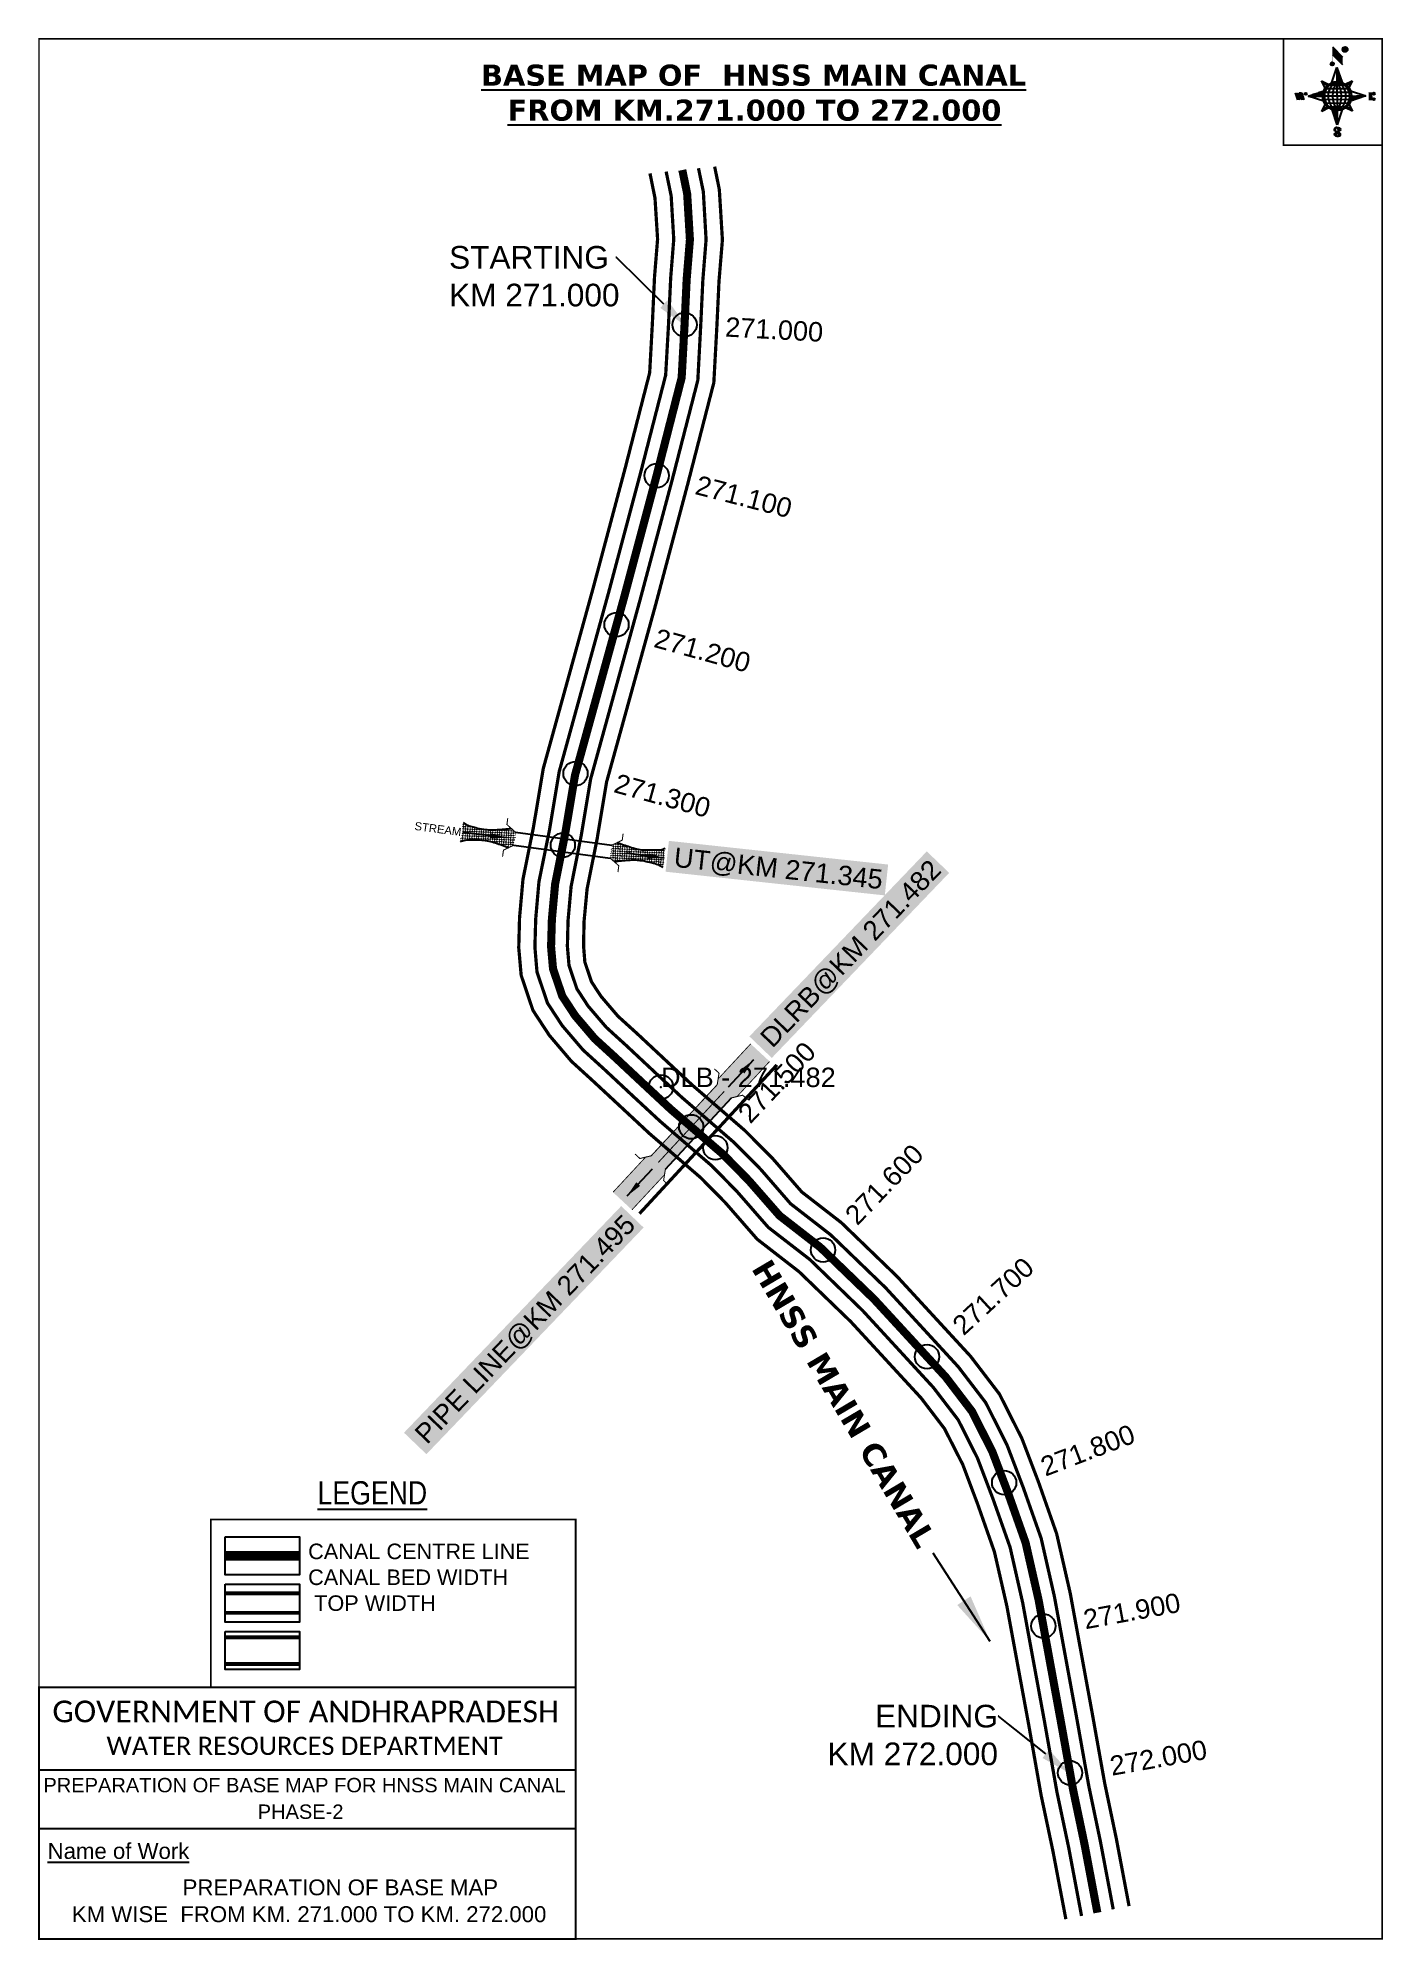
# Model space of a CAD drawing. Header units: inches. Extents: x 763837 to 764669, y 1597883 to 1599060.
import ezdxf
from ezdxf import colors
from ezdxf.entities.mleader import LeaderData, LeaderLine
from ezdxf.enums import TextEntityAlignment as Align
from ezdxf.math import Vec2, Vec3

# ---------------------------------------------------------------- set-up
doc = ezdxf.new("R2010")
doc.units = ezdxf.units.IN
doc.header["$LTSCALE"] = 15
doc.header["$MEASUREMENT"] = 0
doc.header["$PDMODE"] = 32
doc.header["$PDSIZE"] = 15
doc.linetypes.add('ACAD_ISO02W100', pattern=[15, 12, -3])
doc.linetypes.add('HIDDEN2', pattern=[0.1875, 0.125, -0.0625])
for name, color, linetype in [('AQUADUCT', 1, 'Continuous'), ('bord', 1, 'Continuous'), ('CANAL1', 7, 'Continuous'), ('CSMark', 72, 'Continuous'), ('DCBMS', 232, 'Continuous'), ('PAGE', 7, 'Continuous'), ('STRUCTURE', 5, 'Continuous'), ('TEXT', 6, 'Continuous')]:
    doc.layers.add(name, color=color, linetype=linetype)
doc.styles.add('ARIALN', font='ARIALN.TTF')
doc.styles.get("Standard").update_dxf_attribs({"font": 'arial.ttf'})
doc.dimstyles.get("Standard").update_dxf_attribs({"dimtxt": 20, "dimasz": 0.18, "dimexe": 0.18, "dimexo": 0.0625, "dimgap": 0.09, "dimtad": 0, "dimtih": 1, "dimtoh": 1, "dimdec": 4, "dimzin": 0, "dimdsep": 46, "dimtxsty": 'Standard', "dimcen": 0.09, "dimadec": 0, "dimazin": 0, "dimtfac": 1, "dimtdec": 4, "dimtofl": 0, "dimtmove": 0, "dimatfit": 3, "dimfxl": 1, "dimtolj": 1, "dimtzin": 0, "dimarcsym": 0})
pattern_1 = [(267.297113149, (-8720374.938, 50637915.138), (10.5367255337, -0.497431438), [])]
pattern_2 = [(357.297113149, (-8720374.938, 50637915.138), (0.497431438, 10.5367255337), [])]

# ---------------------------------------------------------------- blocks, each defined once
blk = doc.blocks.new('*X26')
at = {"color": 0, "linetype": 'Continuous'}
for p, q in [((6321.6, 240.5), (6322.3, 241.2)), ((6321.6, 240.3), (6322.3, 241)), ((6321.6, 240.1), (6322.3, 240.8)), ((6321.6, 239.9), (6322.4, 240.7)), ((6321.6, 239.8), (6322.4, 240.6)), ((6321.6, 239.6), (6322.5, 240.5)), ((6321.6, 239.4), (6322.5, 240.3)), ((6321.6, 239.2), (6322.6, 240.2)), ((6321.7, 239.1), (6322.6, 240.1)), ((6321.8, 240.8), (6322.4, 241.4)), ((6321.8, 239), (6322.7, 240)), ((6321.8, 239), (6322.8, 239.9)), ((6321.9, 238.9), (6322.9, 239.8)), ((6322, 238.8), (6323, 239.7)), ((6322.1, 241.3), (6322.4, 241.6)), ((6322.1, 238.7), (6323.1, 239.6)), ((6322.2, 238.6), (6323.1, 239.6)), ((6322.3, 238.5), (6323.2, 239.5)), ((6322.4, 238.5), (6323.3, 239.4)), ((6322.5, 238.4), (6323.4, 239.3)), ((6322.7, 238.4), (6323.6, 239.3)), ((6322.8, 238.3), (6323.7, 239.2)), ((6322.9, 238.3), (6323.8, 239.1)), ((6323.1, 238.2), (6323.9, 239.1)), ((6323.2, 238.2), (6324, 239)), ((6323.3, 238.2), (6324.2, 239)), ((6323.5, 238.1), (6324.3, 238.9)), ((6323.7, 238.1), (6324.4, 238.9)), ((6323.8, 238.1), (6324.6, 238.8)), ((6324.1, 238.2), (6324.7, 238.8)), ((6324.3, 238.3), (6324.9, 238.8)), ((6324.6, 238.3), (6325.1, 238.8)), ((6324.8, 238.4), (6325.2, 238.8)), ((6325.1, 238.5), (6325.4, 238.8)), ((6325.4, 238.6), (6325.6, 238.8))]:
    blk.add_line(p, q, dxfattribs=at)
blk = doc.blocks.new('*X25')
at = {"color": 0, "linetype": 'Continuous'}
for p, q in [((6324.4, 240.3), (6324.5, 240.4)), ((6324.6, 240.3), (6324.8, 240.5)), ((6324.7, 240.2), (6325, 240.5)), ((6324.8, 240.2), (6325.2, 240.6)), ((6325, 240.1), (6325.5, 240.6)), ((6325.1, 240.1), (6325.6, 240.6)), ((6325.2, 240), (6325.8, 240.6)), ((6325.3, 240), (6326, 240.6)), ((6325.4, 239.9), (6326.1, 240.6)), ((6325.5, 239.8), (6326.2, 240.5)), ((6325.6, 239.8), (6326.3, 240.5)), ((6325.7, 239.7), (6326.5, 240.4)), ((6325.9, 239.6), (6326.6, 240.3)), ((6326, 239.5), (6326.7, 240.3)), ((6326, 239.4), (6326.8, 240.2)), ((6326.1, 239.3), (6327, 240.2)), ((6326.2, 239.3), (6327.1, 240.1)), ((6326.3, 239.2), (6327.1, 240)), ((6326.4, 239.1), (6327.2, 239.9)), ((6326.5, 239), (6327.3, 239.8)), ((6326.5, 238.9), (6327.4, 239.7)), ((6326.6, 238.8), (6327.5, 239.6)), ((6326.7, 238.7), (6327.5, 239.5)), ((6326.8, 238.6), (6327.6, 239.4)), ((6326.8, 238.5), (6327.7, 239.3)), ((6326.8, 236.5), (6327.4, 237)), ((6326.9, 238.3), (6327.8, 239.2)), ((6326.9, 238.2), (6327.9, 239.1)), ((6326.9, 236.8), (6327.6, 237.4)), ((6327, 238.1), (6327.8, 239)), ((6327, 237.9), (6327.8, 238.8)), ((6327, 237.8), (6327.8, 238.6)), ((6327, 237.6), (6327.8, 238.4)), ((6327, 237.4), (6327.8, 238.2)), ((6327, 237.3), (6327.8, 238)), ((6327, 237.1), (6327.8, 237.9))]:
    blk.add_line(p, q, dxfattribs=at)
blk = doc.blocks.new('H')
at = {"layer": 'bord', "extrusion": (0.000427885, 0.004792, 0.999988)}
h = blk.add_hatch(dxfattribs=at)
h.set_pattern_fill('LINE', color=8, scale=84.387686, angle=-2.7029, style=0)
h.set_pattern_definition(pattern_2)
h.paths.add_polyline_path([(-492, 786, -0.090992), (-448, 775), (-486, 912)])
h = blk.add_hatch(dxfattribs=at)
h.set_pattern_fill('LINE', color=8, scale=84.387686, angle=-92.7029, style=0)
h.set_pattern_definition(pattern_1)
h.paths.add_polyline_path([(-625, 665, -0.090992), (-615, 710), (-751, 671)])
h = blk.add_hatch(dxfattribs=at)
h.set_pattern_fill('LINE', color=8, scale=84.387686, angle=-2.7029, style=0)
h.set_pattern_definition(pattern_2)
h.paths.add_polyline_path([(-504, 533, -0.090992), (-549, 543), (-510, 406)])
h = blk.add_hatch(dxfattribs=at)
h.set_pattern_fill('LINE', color=8, scale=84.387686, angle=-92.7029, style=0)
h.set_pattern_definition(pattern_1)
h.paths.add_polyline_path([(-246, 647), (-372, 653, -0.090992), (-382, 609)])
for p, q in [((-519, 1020, -1217), (-435, 927, -1216)), ((-516, 1087, -1217), (-432, 994, -1217)), ((-538, 774, -1216), (-487, 906, -1216)), ((-487, 906, -1216), (-493, 780, -1216)), ((-487, 906, -1216), (-448, 769, -1216)), ((-865, 701, -1215), (-847, 638, -1215)), ((-847, 700, -1215), (-829, 637, -1215)), ((-829, 699, -1215), (-811, 636, -1215)), ((-829, 699, -1215), (-811, 698, -1215)), ((-811, 698, -1215), (-794, 635, -1215)), ((-752, 665, -1215), (-615, 704, -1215)), ((-627, 794, -1216), (-567, 760, -1216)), ((-627, 794, -1216), (-584, 747, -1215)), ((-599, 731, -1215), (-627, 794, -1216)), ((-421, 753, -1216), (-359, 781, -1216)), ((-359, 781, -1216), (-405, 739, -1216)), ((-359, 781, -1216), (-392, 721, -1215)), ((-379, 693, -1215), (-246, 641, -1215)), ((-213, 669, -1215), (-217, 601, -1215)), ((-752, 665, -1215), (-625, 659, -1215)), ((-619, 614, -1215), (-752, 665, -1215)), ((-639, 526, -1214), (-606, 585, -1215)), ((-639, 526, -1214), (-593, 568, -1215)), ((-577, 553, -1215), (-639, 526, -1214)), ((-511, 400, -1214), (-549, 537, -1214)), ((-460, 533, -1215), (-511, 400, -1214)), ((-505, 527, -1214), (-511, 400, -1214)), ((-371, 513, -1214), (-431, 546, -1215)), ((-371, 513, -1214), (-414, 560, -1215)), ((-399, 576, -1215), (-371, 513, -1214)), ((-246, 641, -1215), (-383, 603, -1215)), ((-373, 647, -1215), (-246, 641, -1215)), ((-197, 600, -1215), (-194, 668, -1215))]:
    blk.add_line(p, q, dxfattribs=at)
at = {"layer": 'bord', "color": 8, "linetype": 'ByBlock', "extrusion": (0.000427885, 0.004792, 0.999988)}
for p, q in [((-375, 679, -1215), (-620, 691, -1215)), ((-386, 711, -1215), (-605, 722, -1215)), ((-411, 744, -1216), (-578, 752, -1216)), ((-493, 780, -1216), (-505, 527, -1214)), ((-373, 647, -1215), (-625, 659, -1215)), ((-378, 616, -1215), (-623, 628, -1215)), ((-392, 585, -1215), (-611, 595, -1215)), ((-420, 555, -1215), (-587, 562, -1215))]:
    blk.add_line(p, q, dxfattribs=at)
at = {"layer": 'bord', "extrusion": (0.000427885, 0.004792, 0.999988), "elevation": -1212}
for points, const_width in [([(-522, 960), (-516, 1093)], 1.61), ([(-434, 933), (-428, 1066)], 1.61), ([(-870, 707), (-846, 706)], 0.642), ([(-829, 643), (-821, 678)], 0.642), ([(-793, 641), (-782, 694)], 0.642), ([(-223, 676), (-174, 673)], 0.706), ([(-829, 643), (-855, 644)], 0.642), ([(-811, 642), (-784, 641)], 0.642), ([(-177, 605), (-226, 607)], 0.706), ([(-195, 645), (-185, 644)], 0.706)]:
    blk.add_lwpolyline(points, dxfattribs=dict(at, const_width=const_width))
for points, const_width in [([(-414, 1073, 1), (-398, 1058, 1)], 22.3), ([(-530, 950, 1), (-520, 939, 1)], 14.8), ([(-776, 697, 1), (-769, 690, 1)], 8.9), ([(-180, 618, 1), (-173, 611, 1)], 9.79), ([(-178, 667, 1), (-171, 660, 1)], 9.79), ([(-490, 362, 1), (-498, 369, 1)], 11.1), ([(-525, 322, 1), (-533, 329, 1)], 11.1)]:
    blk.add_lwpolyline(points, format="xyb", close=True, dxfattribs=dict(at, const_width=const_width))
for points in [[(-537, 317), (-531, 310), (-520, 307), (-505, 307), (-494, 310), (-486, 318), (-487, 326), (-491, 333), (-494, 336), (-503, 341), (-522, 347), (-530, 352), (-534, 355), (-537, 363), (-537, 373), (-530, 381), (-520, 384), (-504, 384), (-493, 380), (-487, 373)], [(-522, 348), (-526, 354), (-528, 361), (-528, 371), (-526, 375), (-521, 381), (-515, 384)], [(-505, 307), (-499, 312), (-497, 319), (-497, 327), (-501, 335), (-509, 343)]]:
    blk.add_lwpolyline(points, dxfattribs=at)
at = {"layer": 'bord', "extrusion": (0.000427885, 0.004792, 0.999988)}
for centre, radius in [((-406, 1065, -1212), 22.3), ((-525, 944, -1212), 14.8), ((-773, 694, -1212), 8.9), ((-498, 659, -1212), 127), ((-177, 615, -1212), 9.79), ((-174, 663, -1212), 9.79), ((-494, 365, -1212), 11.1), ((-529, 325, -1212), 11.1)]:
    blk.add_circle(centre, radius, dxfattribs=at)
at = {"layer": 'bord', "color": 8, "linetype": 'ByBlock', "extrusion": (0.000427885, 0.004792, 0.999988)}
for centre, radius, start, end in [((-482, 658, -1212), 128, 94.9254, 259.6691), ((-437, 656, -1212), 141, 113.2864, 241.308), ((-316, 651, -1212), 222, 142.5892, 212.0053), ((-560, 662, -1212), 141, 293.2864, 61.308), ((-681, 668, -1212), 222, 322.5892, 32.0053), ((-515, 660, -1212), 128, 274.9254, 79.6691)]:
    blk.add_arc(centre, radius, start, end, dxfattribs=at)
at = {"layer": 'bord', "extrusion": (0.000427885, 0.004792, 0.999988)}
for points in [[(-516, 1093, -1212), (-431, 1000, -1212), (-519, 1026, -1212), (-434, 933, -1212)], [(-864, 707, -1212), (-846, 706, -1212), (-846, 644, -1212), (-829, 643, -1212)], [(-829, 705, -1212), (-811, 704, -1212), (-811, 642, -1212), (-793, 641, -1212)], [(-193, 674, -1212), (-197, 606, -1212), (-213, 675, -1212), (-216, 607, -1212)]]:
    blk.add_solid(points, dxfattribs=at)
at = {"layer": 'bord', "extrusion": (0.000427885, 0.004792, 0.999988), "xscale": 7.977342409717546, "yscale": 7.977342408231451, "zscale": 7.977342408476333, "rotation": 138.0840426661453}
for name, p in [('*X25', (38301, -31929, -1212)), ('*X26', (38314, -31951, -1212))]:
    blk.add_blockref(name, p, dxfattribs=at)
blk = doc.blocks.new('DLB')
at = {"layer": 'STRUCTURE'}
h = blk.add_hatch(dxfattribs=at)
h.set_pattern_fill('DOTS', color=6, scale=20, angle=320.37224793, style=0)
h.paths.add_polyline_path([(769699.5, 1706950), (769699.5, 1706934), (769729.1, 1706934), (769732.1, 1706936), (769792.1, 1706936), (769795.1, 1706934), (769824.7, 1706934), (769824.7, 1706950), (769795.1, 1706950), (769792.1, 1706948), (769732.1, 1706948), (769729.1, 1706950)])
at = {"layer": 'STRUCTURE', "color": 6, "linetype": 'ACAD_ISO02W100', "ltscale": 0.5, "const_width": 0.5}
for points in [[(769699.5, 1706950), (769729.1, 1706950)], [(769795.1, 1706950), (769824.7, 1706950)], [(769699.5, 1706934), (769729.1, 1706934)], [(769795.1, 1706934), (769824.7, 1706934)]]:
    blk.add_lwpolyline(points, dxfattribs=at)
at = {"layer": 'STRUCTURE', "color": 6, "const_width": 0.628}
for points in [[(769726.1, 1706956), (769726.1, 1706952), (769732.1, 1706948), (769792.1, 1706948), (769798.1, 1706952), (769798.1, 1706956)], [(769732.1, 1706942), (769792.1, 1706942)], [(769726.1, 1706928), (769726.1, 1706932), (769732.1, 1706936), (769792.1, 1706936), (769798.1, 1706932), (769798.1, 1706928)]]:
    blk.add_lwpolyline(points, dxfattribs=at)
at = {"layer": 'STRUCTURE', "color": 6}
blk.add_lwpolyline([(769732.1, 1706936), (769792.1, 1706936)], dxfattribs=at)
blk.add_lwpolyline([(769732.1, 1706936), (769792.1, 1706936)], dxfattribs=at)
at = {"layer": 'STRUCTURE', "color": 0}
blk.add_circle((769762.1, 1706942), 1.8, dxfattribs=at)
for points in [[(769703.8, 1706942), (769726.7, 1706942)], [(769818.6, 1706942), (769795.7, 1706942)]]:
    blk.add_leader(points, dimstyle='Standard', override={"dimasz": 10, "dimgap": 0.09, "dimtad": 0}, dxfattribs=at)
blk = doc.blocks.new('UT')
at = {"layer": 'STRUCTURE'}
h = blk.add_hatch(dxfattribs=at)
h.set_pattern_fill('DASH', color=150, scale=8, angle=-39.6278, style=0)
h.set_pattern_definition([(320.372247933, (-4370.464, -6260.8811), (1.40800153113, 0.132407282), [1, -1])])
h.paths.add_polyline_path([(765163, 1700681.9), (765165.6, 1700680.6), (765167.2, 1700680.3), (765169.1, 1700680), (765172.4, 1700679.6), (765176.4, 1700679.3), (765179.5, 1700679.5), (765183.1, 1700679.9), (765187.7, 1700680.9), (765188.9, 1700681.2), (765193.1, 1700682.2), (765196.1, 1700680.2), (765196.1, 1700672.2), (765193.1, 1700670.2), (765190.5, 1700670.8), (765188.1, 1700671.3), (765185.5, 1700671.8), (765183.6, 1700672.1), (765181, 1700672.5), (765180.3, 1700672.5), (765178.5, 1700672.6), (765176.7, 1700672.6), (765174.6, 1700672.5), (765172.5, 1700672.3), (765170.4, 1700672), (765168.5, 1700671.7), (765166.1, 1700671.2), (765165, 1700670.8), (765163, 1700669.7)])
h.paths.add_polyline_path([(765259.1, 1700682.2), (765256.1, 1700680.2), (765256.1, 1700672.2), (765259.1, 1700670.2), (765261.9, 1700671), (765264.4, 1700671.6), (765266.4, 1700672), (765269.1, 1700672.5), (765272.7, 1700673), (765276.1, 1700673.1), (765278.6, 1700672.9), (765281.2, 1700672.7), (765283.9, 1700672.3), (765286.4, 1700671.9), (765288, 1700671.3), (765289.2, 1700670.6), (765289.1, 1700682.7), (765287.6, 1700681.8), (765285.7, 1700681.2), (765283, 1700680.7), (765281.2, 1700680.4), (765276.7, 1700679.9), (765272.7, 1700679.9), (765268.7, 1700680.3), (765264.8, 1700681), (765261.2, 1700681.7)])
at = {"layer": 'STRUCTURE', "color": 150, "const_width": 0.628}
for points in [[(765190.1, 1700688.2), (765190.1, 1700684.2), (765196.1, 1700680.2), (765256.1, 1700680.2), (765262.1, 1700684.2), (765262.1, 1700688.2)], [(765190.1, 1700664.2), (765190.1, 1700668.2), (765196.1, 1700672.2), (765256.1, 1700672.2), (765262.1, 1700668.2), (765262.1, 1700664.2)]]:
    blk.add_lwpolyline(points, dxfattribs=at)
at = {"layer": 'STRUCTURE', "color": 150}
for points in [[(765196.1, 1700680.2), (765256.1, 1700680.2)], [(765196.1, 1700672.2), (765256.1, 1700672.2)], [(765196.1, 1700672.2), (765256.1, 1700672.2)]]:
    blk.add_lwpolyline(points, dxfattribs=at)
at = {"layer": 'STRUCTURE', "color": 0}
blk.add_circle((765226.1, 1700676.2), 1.89, dxfattribs=at)
at = {"layer": 'STRUCTURE', "color": 150}
for points in [[(765163, 1700681.9), (765164.4, 1700681.1), (765167.9, 1700680.2), (765171.2, 1700679.8), (765176.1, 1700679.4), (765184.7, 1700680.3), (765193.1, 1700682.2)], [(765289.1, 1700682.7), (765287.8, 1700681.9), (765284.3, 1700680.9), (765280.9, 1700680.4), (765276.1, 1700679.8), (765267.4, 1700680.5), (765259.1, 1700682.2)], [(765163, 1700669.7), (765164.3, 1700670.6), (765167.8, 1700671.6), (765171.2, 1700672.1), (765176, 1700672.6), (765184.7, 1700672), (765193.1, 1700670.2)], [(765289.2, 1700670.6), (765287.8, 1700671.4), (765284.2, 1700672.3), (765280.9, 1700672.7), (765276.1, 1700673.1), (765267.4, 1700672.2), (765259.1, 1700670.2)]]:
    blk.add_spline(points, degree=3, dxfattribs=at)
at = {"layer": 'STRUCTURE', "color": 0}
blk.add_text('STREAM', height=5, dxfattribs=at).set_placement((765148.2, 1700675.8), align=Align.MIDDLE_CENTER)
for points in [[(765190.9, 1700676), (765164.2, 1700675.8)], [(765289.3, 1700676.7), (765265.4, 1700676.4)]]:
    blk.add_leader(points, dimstyle='Standard', override={"dimasz": 10, "dimgap": 0.09, "dimtad": 0}, dxfattribs=at)

msp = doc.modelspace()

# ---------------------------------------------------------------- linework, layer by layer
at = {"layer": 'CANAL1', "color": 200, "const_width": 2}
for points in [[(764215.2, 1598976.1), (764218.3, 1598960.8), (764219.9, 1598935.4), (764218, 1598912), (764216.7, 1598883.8), (764215, 1598852.8), (764199.9, 1598794), (764180, 1598719.5), (764149.2, 1598608.1), (764143.1, 1598571.7), (764136.6, 1598539.4), (764134.5, 1598515.7), (764134, 1598497.2), (764135.5, 1598480.1), (764142.8, 1598458.4), (764152.9, 1598443), (764166.6, 1598426.9), (764180.1, 1598414.6), (764198.5, 1598397.5), (764214.8, 1598382.3), (764246.6, 1598354.9), (764261.7, 1598339.6), (764281.5, 1598316.9), (764307.4, 1598296.8), (764339.5, 1598265.8), (764382.9, 1598218.7), (764397.4, 1598199.7), (764408.7, 1598177.5), (764418, 1598152.8), (764428.3, 1598123.5), (764436, 1598089.9), (764449.5, 1598016.6), (764457.2, 1597972.9), (764464.5, 1597938.4), (764472.5, 1597896.3)], [(764255.2, 1598980.3), (764258.1, 1598966.1), (764260, 1598935), (764257.9, 1598909.5), (764256.6, 1598881.8), (764254.7, 1598846.7), (764238.5, 1598783.8), (764218.6, 1598709), (764188.3, 1598599.5), (764182.5, 1598564.5), (764176.3, 1598533.7), (764174.4, 1598513.4), (764174.1, 1598498.4), (764174.9, 1598488.3), (764179, 1598476.1), (764184.9, 1598467.1), (764195.4, 1598454.8), (764207.3, 1598444), (764225.8, 1598426.7), (764241.5, 1598412.1), (764273.9, 1598384.1), (764291, 1598366.9), (764309.1, 1598346.1), (764333.6, 1598327.1), (764368.1, 1598293.8), (764413.5, 1598244.5), (764431.4, 1598221.1), (764445.3, 1598193.6), (764455.6, 1598166.6), (764466.8, 1598134.7), (764475.2, 1598097.9), (764488.8, 1598023.7), (764496.5, 1597980.5), (764503.7, 1597946.2), (764511.6, 1597904.4)]]:
    msp.add_lwpolyline(points, dxfattribs=at)
at = {"layer": 'CANAL1', "color": 5, "const_width": 2}
for points in [[(764225.2, 1598977.2), (764228.3, 1598962.2), (764229.9, 1598935.3), (764228, 1598911.4), (764226.7, 1598883.3), (764224.9, 1598851.3), (764209.5, 1598791.4), (764189.6, 1598716.9), (764159, 1598606), (764153, 1598569.9), (764146.5, 1598538), (764144.5, 1598515.1), (764144, 1598497.5), (764145.3, 1598482.1), (764151.8, 1598462.9), (764160.9, 1598449), (764173.8, 1598433.9), (764186.9, 1598422), (764205.3, 1598404.8), (764221.5, 1598389.8), (764253.5, 1598362.2), (764269, 1598346.4), (764288.4, 1598324.2), (764314, 1598304.4), (764346.7, 1598272.8), (764390.5, 1598225.2), (764405.9, 1598205.1), (764417.8, 1598181.5), (764427.4, 1598156.3), (764438, 1598126.3), (764445.8, 1598091.9), (764459.3, 1598018.4), (764467, 1597974.8), (764474.3, 1597940.3), (764482.2, 1597898.3)], [(764245.2, 1598979.3), (764248.2, 1598964.8), (764249.9, 1598935.1), (764247.9, 1598910.1), (764246.6, 1598882.3), (764244.8, 1598848.2), (764228.9, 1598786.4), (764208.9, 1598711.7), (764178.5, 1598601.6), (764172.6, 1598566.3), (764166.4, 1598535.1), (764164.5, 1598514), (764164.1, 1598498.1), (764165.1, 1598486.2), (764170, 1598471.7), (764176.9, 1598461.1), (764188.2, 1598447.9), (764200.5, 1598436.7), (764219, 1598419.4), (764234.8, 1598404.7), (764267.1, 1598376.8), (764283.7, 1598360.1), (764302.2, 1598338.8), (764327.1, 1598319.5), (764361, 1598286.8), (764405.9, 1598238), (764422.9, 1598215.8), (764436.1, 1598189.6), (764446.2, 1598163.1), (764457.2, 1598131.9), (764465.4, 1598095.9), (764479, 1598021.9), (764486.7, 1597978.6), (764493.9, 1597944.2), (764501.8, 1597902.4)]]:
    msp.add_lwpolyline(points, dxfattribs=at)
at = {"layer": 'CANAL1', "color": 1, "linetype": 'HIDDEN2', "ltscale": 8, "const_width": 5}
msp.add_lwpolyline([(764235.2, 1598978.2), (764238.2, 1598963.5), (764239.9, 1598935.2), (764237.9, 1598910.7), (764236.6, 1598882.8), (764234.8, 1598849.8), (764219.2, 1598788.9), (764199.3, 1598714.3), (764169.1, 1598604.9), (764168.8, 1598603.8), (764162.8, 1598568.1), (764156.5, 1598536.5), (764154.5, 1598514.6), (764154, 1598497.8), (764155.2, 1598484.2), (764160.9, 1598467.3), (764168.9, 1598455.1), (764181, 1598440.9), (764193.7, 1598429.3), (764212.1, 1598412.1), (764228.1, 1598397.2), (764240.7, 1598386.4), (764255.6, 1598373.5), (764260.3, 1598369.5), (764276.3, 1598353.2), (764295.3, 1598331.5), (764320.5, 1598311.9), (764353.8, 1598279.8), (764398.2, 1598231.6), (764414.4, 1598210.4), (764427, 1598185.5), (764436.8, 1598159.7), (764447.6, 1598129.1), (764455.6, 1598093.9), (764469.1, 1598020.2), (764475.1, 1597986.8), (764476.9, 1597976.7), (764484.1, 1597942.3), (764492, 1597900.3)], dxfattribs=at)
at = {"layer": 'CANAL1', "color": 3, "ltscale": 100, "const_width": 2}
msp.add_lwpolyline([(764293.7, 1598424.7), (764208.7, 1598332.7)], dxfattribs=at)
at = {"layer": 'CANAL1', "color": 1, "linetype": 'HIDDEN2', "ltscale": 100, "const_width": 6, "elevation": -0.4}
msp.add_lwpolyline([(763998.3, 1598121.1), (763952.3, 1598121.1)], dxfattribs=at)
at = {"layer": 'CANAL1', "color": 5, "const_width": 2.4, "elevation": -0.4}
for points in [[(763998.3, 1598097.8), (763952.3, 1598097.8)], [(763998.3, 1598085.8), (763952.3, 1598085.8)]]:
    msp.add_lwpolyline(points, dxfattribs=at)
at = {"layer": 'CANAL1', "color": 200, "const_width": 2.4, "elevation": -0.4}
for points in [[(763998.3, 1598070.6), (763952.3, 1598070.6)], [(763998.3, 1598054.1), (763952.3, 1598054.1)]]:
    msp.add_lwpolyline(points, dxfattribs=at)
at = {"layer": 'CSMark', "color": 3}
for p in [(764236.6, 1598882.5), (764219.3, 1598789.2), (764194.5, 1598697), (764169.1, 1598604.9), (764161.3, 1598560.6), (764240.7, 1598386.4), (764255.6, 1598373.5), (764322.3, 1598310.2), (764386.6, 1598244.2), (764434.3, 1598166.3), (764458.6, 1598077.6), (764475.1, 1597986.8)]:
    msp.add_point(p, dxfattribs=at)
at = {"layer": 'CSMark', "color": 2}
msp.add_point((764222, 1598411), dxfattribs=at)
at = {"layer": 'CSMark'}
msp.add_point((764240.7, 1598386.4), dxfattribs=at)
at = {"layer": 'PAGE', "const_width": 1}
msp.add_lwpolyline([(764668.2, 1597884.1), (764668.2, 1599059.3), (763837.2, 1599059.3), (763837.2, 1597884.1), (764668.2, 1597884.1)], dxfattribs=at)
at = {"layer": 'PAGE'}
for points, const_width in [([(764668.2, 1599059.3), (764607.1, 1599059.3), (764607.1, 1598993.6), (764668.2, 1598993.6)], 1), ([(763943.5, 1598143.5), (764169.3, 1598143.5), (764169.3, 1598039.7), (763943.5, 1598039.7)], 1.2), ([(763837.2, 1598039.7), (764169.3, 1598039.7), (764169.3, 1597884.1), (763837.2, 1597884.1)], 1.2)]:
    msp.add_lwpolyline(points, close=True, dxfattribs=dict(at, const_width=const_width))
at = {"layer": 'PAGE', "elevation": -0.4}
for points in [[(763952.3, 1598132.8), (763998.3, 1598132.8), (763998.3, 1598109.3), (763952.3, 1598109.3)], [(763952.3, 1598103.6), (763998.3, 1598103.6), (763998.3, 1598080), (763952.3, 1598080)], [(763952.3, 1598074.3), (763998.3, 1598074.3), (763998.3, 1598050.8), (763952.3, 1598050.8)]]:
    msp.add_lwpolyline(points, close=True, dxfattribs=at)
at = {"layer": 'PAGE'}
for points in [[(763837.2, 1597988.7), (764169.3, 1597988.7)], [(763837.2, 1597952.3), (764169.3, 1597952.3)]]:
    msp.add_lwpolyline(points, dxfattribs=at)

# ---------------------------------------------------------------- block references
at = {"layer": 'AQUADUCT', "color": 1, "xscale": 0.0703495379661093, "yscale": 0.07034953800030053, "zscale": 0.07034953795990817, "rotation": 3.078330607406165}
msp.add_blockref('H', (764677.8, 1598979.9, 85.4), dxfattribs=at)
at = {"layer": 'STRUCTURE', "color": 0}
for name, p, rotation in [('UT', (-221520.2, 15430), 352.3185260029678), ('DLB', (1491982.6, -126889.4), 47.14405273911405)]:
    msp.add_blockref(name, p, dxfattribs=dict(at, rotation=rotation))

# ---------------------------------------------------------------- texts
at = {"layer": 'CANAL1', "insert": (764289.2, 1598306.7), "char_height": 14, "width": 205.129, "attachment_point": 1, "rotation": 300.6231}
msp.add_mtext('\\pi0.96322;{\\fVerdana|b1|i0|c0|p34;HNSS MAIN CANAL}', dxfattribs=at)
at = {"layer": 'CSMark', "color": 1}
for s, rotation, p in [('271.000', 356.8858, (764261.8, 1598881.2)), ('271.100', 345.5812, (764243.9, 1598783.7)), ('271.200', 344.5687, (764218.5, 1598689.1)), ('271.500', 46.7348, (764272.9, 1598391.9)), ('271.600', 46.0499, (764339.1, 1598329)), ('271.700', 42.6212, (764405.2, 1598261.2)), ('271.800', 20.8124, (764457.7, 1598175.6)), ('271.900', 10.3873, (764483.5, 1598081.5)), ('272.000', 10.0663, (764499.9, 1597990.9))]:
    msp.add_text(s, height=12, rotation=rotation, dxfattribs=at).set_placement(p, align=Align.MIDDLE_LEFT)
at = {"layer": 'CSMark', "color": 3}
msp.add_text('271.300', height=12, rotation=344.5687, dxfattribs=at).set_placement((764193.7, 1598599.3), align=Align.MIDDLE_LEFT)
at = {"layer": 'CSMark', "color": 2}
msp.add_text('DLB - 271.482', height=12, dxfattribs=at).set_placement((764222, 1598411))
at = {"layer": 'PAGE', "extrusion": (0.000201441, 0.004807, 0.999988), "style": 'ARIALN'}
msp.add_text('%%ULEGEND', height=14.4, rotation=359.9999, dxfattribs=at).set_placement((764043.4, 1598140.8, 7836), align=Align.MIDDLE)
at = {"layer": 'PAGE', "extrusion": (0.000201441, 0.004807, 0.999988)}
for s, height, p in [('PREPARATION OF BASE MAP FOR HNSS MAIN CANAL', 8.878, (763839.9, 1597955.6, 7835.1)), ('%%UName of Work', 9.822, (763842.5, 1597914.4, 7833.7))]:
    msp.add_text(s, height=height, rotation=359.9999, dxfattribs=at).set_placement(p)
for s, height, p in [('PHASE-2', 8.88, (763999, 1597943.6, 7835)), ('PREPARATION OF BASE MAP', 9.822, (764023.6, 1597896.8, 7833.8)), ('KM WISE  FROM KM. 271.000 TO KM. 272.000', 9.822, (764004.3, 1597880.2, 7833.8))]:
    msp.add_text(s, height=height, rotation=359.9999, dxfattribs=at).set_placement(p, align=Align.MIDDLE_CENTER)
at = {"layer": 'PAGE', "extrusion": (0.000201441, 0.004807, 0.999988), "attachment_point": 1, "text_direction": (1, -1e-06, -0.000201)}
for s, insert, char_height, width in [('CANAL CENTRE LINE CANAL BED WIDTH {\\H2.3717x; }\\P TOP WIDTH{\\H1.9152x; }', (764003.7, 1598128.6, -0.4), 9.6, 168.926), ('\\pi3.5885;{\\fCalibri|b0|i0|c0|p34;\\H1.3333x;GOVERNMENT OF ANDHRAPRADESH\\P\\pi37.073;\\H0.83998x;WATER RESOURCES DEPARTMENT}', (763841.9, 1598031.5, -1.3), 10.059, 321.276)]:
    msp.add_mtext(s, dxfattribs=dict(at, insert=insert, char_height=char_height, width=width))
at = {"layer": 'STRUCTURE', "color": 5, "char_height": 12, "attachment_point": 1, "bg_fill": 1, "box_fill_scale": 1.3, "bg_fill_color": 7, "bg_fill_true_color": 16777215, "bg_fill_transparency": 4390977}
for s, insert, width, rotation in [('\\pi0.71894;UT@KM 271.345', (764230.1, 1598559.3), 129.214, 353.8375), ('\\pi0.70666;DLRB@KM 271.482', (764281.8, 1598442.4), 151.372, 46.2097), ('\\pi0.70666;PIPE LINE@KM 271.495', (764068.1, 1598197.3), 186.996, 46.2097)]:
    msp.add_mtext(s, dxfattribs=dict(at, insert=insert, width=width, rotation=rotation))
at = {"layer": 'TEXT', "color": 1, "insert": (764088.9, 1599043.4), "char_height": 13, "width": 379.826, "attachment_point": 1}
msp.add_mtext('\\pi21.755;{\\fVerdana|b1|i0|c0|p34;\\LBASE MAP OF  HNSS MAIN CANAL \\P\\pi38.16;FROM KM.271.000 TO 272.000}', dxfattribs=at)

# ---------------------------------------------------------------- leaders
at = {"layer": 'CANAL1'}
msp.add_leader([(764425.7, 1598068.1), (764390.4, 1598122.7)], dimstyle='Standard', override={"dimasz": 30, "dimgap": 0.09, "dimtad": 0}, dxfattribs=at)
at = {"layer": 'DCBMS', "color": 5}
ml = msp.add_multileader_mtext('Standard', dxfattribs=at)
ml.set_content('STARTING\\PKM 271.000', color=5)
ml.set_leader_properties()
ml.build(insert=Vec2(0, 0))
ml.multileader.update_dxf_attribs({"dogleg_length": 0.36, "arrow_head_size": 20})
ctx = ml.context
ctx.base_point, ctx.char_height, ctx.arrow_head_size, ctx.landing_gap_size, ctx.plane_origin = Vec3(764090.8, 1598924.1), 14, 20, 0.09, Vec3(764261.7, 1598996.9)
notes = []
notes.append((ctx, [(0, (1, 1, 0), (764194.4, 1598924.1), (-1, 0), 0.36, [(0, [(764238.1, 1598881.3)], 0, [])])]))
ctx.mtext.insert, ctx.mtext.flow_direction = Vec3(764090.9, 1598931.2), 5
for ctx, leaders in notes:
    for number, flags, end, landing, length, lines in leaders:
        leader = LeaderData()
        leader.index, (leader.has_last_leader_line, leader.has_dogleg_vector, leader.attachment_direction) = number, flags
        leader.last_leader_point, leader.dogleg_vector, leader.dogleg_length = Vec3(end), Vec3(landing), length
        for number, points, colour, breaks in lines:
            line = LeaderLine()
            line.index, line.vertices, line.color, line.breaks = number, Vec3.list(points), colors.encode_raw_color(colour), breaks
            leader.lines.append(line)
        ctx.leaders.append(leader)

# ---------------------------------------------------------------- next in the draw order: leaders
ml = msp.add_multileader_mtext('Standard', dxfattribs=at)
ml.set_content('ENDING \\PKM 272.000', color=5)
ml.set_leader_properties()
ml.build(insert=Vec2(0, 0))
ml.multileader.update_dxf_attribs({"dogleg_length": 0.36, "arrow_head_size": 20})
ctx = ml.context
ctx.base_point, ctx.char_height, ctx.arrow_head_size, ctx.landing_gap_size, ctx.plane_origin = Vec3(764327.3, 1598021.8), 14, 20, 0.09, Vec3(764471, 1598234.1)
ctx.text_align_type = 2
notes = []
notes.append((ctx, [(0, (1, 1, 0), (764430.9, 1598021.8), (-1, 0), 0.36, [(0, [(764475.7, 1597986.1)], 0, [])])]))
ctx.mtext.insert, ctx.mtext.width, ctx.mtext.alignment, ctx.mtext.flow_direction = Vec3(764430.5, 1598028.9), 109.049, 3, 5
ctx.mtext.has_bg_fill, ctx.mtext.bg_color, ctx.mtext.bg_scale_factor, ctx.mtext.bg_transparency, ctx.mtext.use_window_bg_color = 1, -1027028792, 1.5, 0, 1
for ctx, leaders in notes:
    for number, flags, end, landing, length, lines in leaders:
        leader = LeaderData()
        leader.index, (leader.has_last_leader_line, leader.has_dogleg_vector, leader.attachment_direction) = number, flags
        leader.last_leader_point, leader.dogleg_vector, leader.dogleg_length = Vec3(end), Vec3(landing), length
        for number, points, colour, breaks in lines:
            line = LeaderLine()
            line.index, line.vertices, line.color, line.breaks = number, Vec3.list(points), colors.encode_raw_color(colour), breaks
            leader.lines.append(line)
        ctx.leaders.append(leader)

doc.saveas('drawing.dxf')
